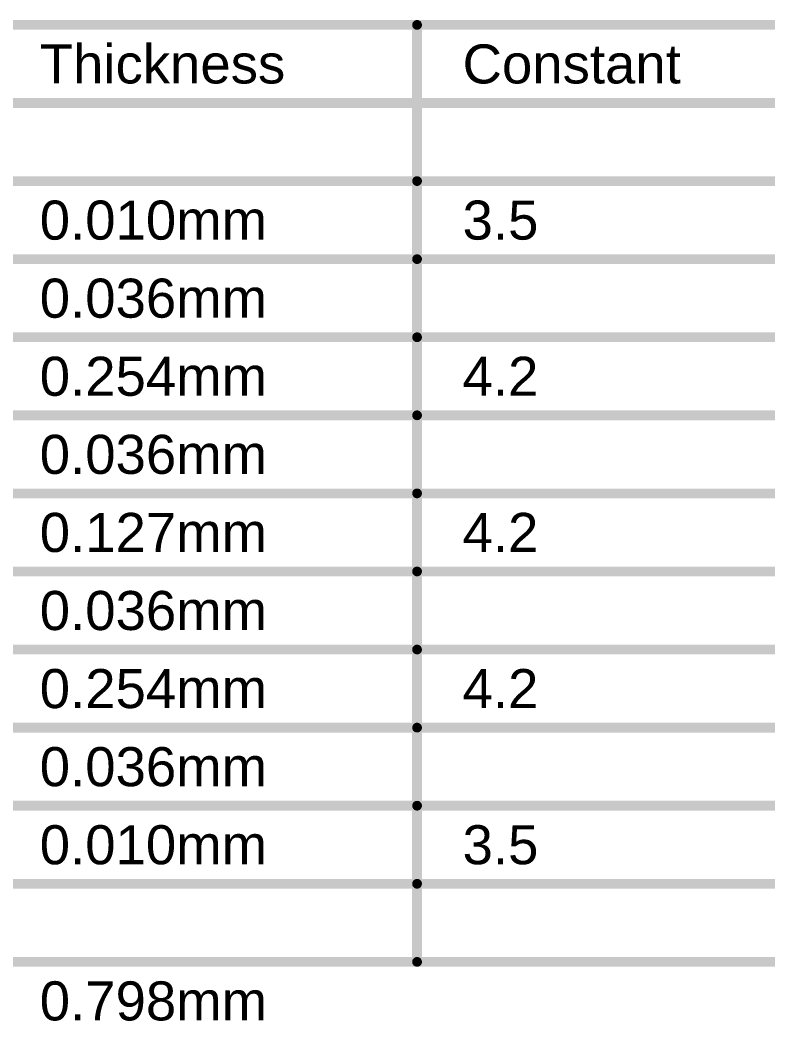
# Model space of a CAD drawing. Header units: inches. Extents: x -0.5 to 14, y -0.2 to 4.7.
# Drawn here: x 1.73 to 2.879, y 3.174 to 4.713 of the extents above; entities that cross this region are included whole.
import ezdxf

# ---------------------------------------------------------------- set-up
doc = ezdxf.new("R2010")
doc.units = ezdxf.units.IN
doc.header["$MEASUREMENT"] = 0
doc.layers.add('Dimensions', color=6, linetype='Continuous')
doc.styles.add('Arial', font='', dxfattribs={"height": 0.2})
doc.styles.get('Arial').set_extended_font_data('Arial')

msp = doc.modelspace()

# ---------------------------------------------------------------- linework, layer by layer
at = {"layer": 'Dimensions', "const_width": 0.015}
for points in [[(-0.5094, 4.705), (4.0294, 4.705)], [(2.3398, 3.265), (2.3398, 4.705)], [(-0.5094, 4.585), (4.0294, 4.585)], [(1.69, 4.465), (2.3398, 4.465)], [(2.3398, 4.465), (2.9097, 4.465)], [(1.69, 4.345), (2.3398, 4.345)], [(2.3398, 4.345), (2.9097, 4.345)], [(1.69, 4.225), (2.3398, 4.225)], [(2.3398, 4.225), (2.9097, 4.225)], [(1.69, 4.105), (2.3398, 4.105)], [(2.3398, 4.105), (2.9097, 4.105)], [(1.69, 3.985), (2.3398, 3.985)], [(2.3398, 3.985), (2.9097, 3.985)], [(1.69, 3.865), (2.3398, 3.865)], [(2.3398, 3.865), (2.9097, 3.865)], [(1.69, 3.745), (2.3398, 3.745)], [(2.3398, 3.745), (2.9097, 3.745)], [(1.69, 3.625), (2.3398, 3.625)], [(2.3398, 3.625), (2.9097, 3.625)], [(1.69, 3.505), (2.3398, 3.505)], [(2.3398, 3.505), (2.9097, 3.505)], [(1.69, 3.385), (2.3398, 3.385)], [(2.3398, 3.385), (2.9097, 3.385)], [(1.69, 3.265), (2.3398, 3.265)], [(2.3398, 3.265), (2.9097, 3.265)]]:
    msp.add_lwpolyline(points, dxfattribs=at)
at = {"layer": 'Dimensions', "const_width": 0.0075}
for points in [[(2.3361, 4.705, 1), (2.3436, 4.705, 1)], [(2.3361, 4.465, 1), (2.3436, 4.465, 1)], [(2.3361, 4.465, 1), (2.3436, 4.465, 1)], [(2.3361, 4.345, 1), (2.3436, 4.345, 1)], [(2.3361, 4.345, 1), (2.3436, 4.345, 1)], [(2.3361, 4.225, 1), (2.3436, 4.225, 1)], [(2.3361, 4.225, 1), (2.3436, 4.225, 1)], [(2.3361, 4.105, 1), (2.3436, 4.105, 1)], [(2.3361, 4.105, 1), (2.3436, 4.105, 1)], [(2.3361, 3.985, 1), (2.3436, 3.985, 1)], [(2.3361, 3.985, 1), (2.3436, 3.985, 1)], [(2.3361, 3.865, 1), (2.3436, 3.865, 1)], [(2.3361, 3.865, 1), (2.3436, 3.865, 1)], [(2.3361, 3.745, 1), (2.3436, 3.745, 1)], [(2.3361, 3.745, 1), (2.3436, 3.745, 1)], [(2.3361, 3.625, 1), (2.3436, 3.625, 1)], [(2.3361, 3.625, 1), (2.3436, 3.625, 1)], [(2.3361, 3.505, 1), (2.3436, 3.505, 1)], [(2.3361, 3.505, 1), (2.3436, 3.505, 1)], [(2.3361, 3.385, 1), (2.3436, 3.385, 1)], [(2.3361, 3.385, 1), (2.3436, 3.385, 1)], [(2.3361, 3.265, 1), (2.3436, 3.265, 1)], [(2.3361, 3.265, 1), (2.3436, 3.265, 1)], [(2.3361, 3.265, 1), (2.3436, 3.265, 1)]]:
    msp.add_lwpolyline(points, format="xyb", close=True, dxfattribs=at)

# ---------------------------------------------------------------- texts
at = {"layer": 'Dimensions', "style": 'Arial'}
for s, p in [('Thickness', (1.76, 4.615)), ('Constant', (2.4098, 4.615)), ('0.010mm', (1.76, 4.375)), ('3.5', (2.4098, 4.375)), ('0.036mm', (1.76, 4.255)), ('0.254mm', (1.76, 4.135)), ('4.2', (2.4098, 4.135)), ('0.036mm', (1.76, 4.015)), ('0.127mm', (1.76, 3.895)), ('4.2', (2.4098, 3.895)), ('0.036mm', (1.76, 3.775)), ('0.254mm', (1.76, 3.655)), ('4.2', (2.4098, 3.655)), ('0.036mm', (1.76, 3.535)), ('0.010mm', (1.76, 3.415)), ('3.5', (2.4098, 3.415)), ('0.798mm', (1.76, 3.175))]:
    msp.add_text(s, height=0.06, dxfattribs=at).set_placement(p)

doc.saveas('drawing.dxf')
